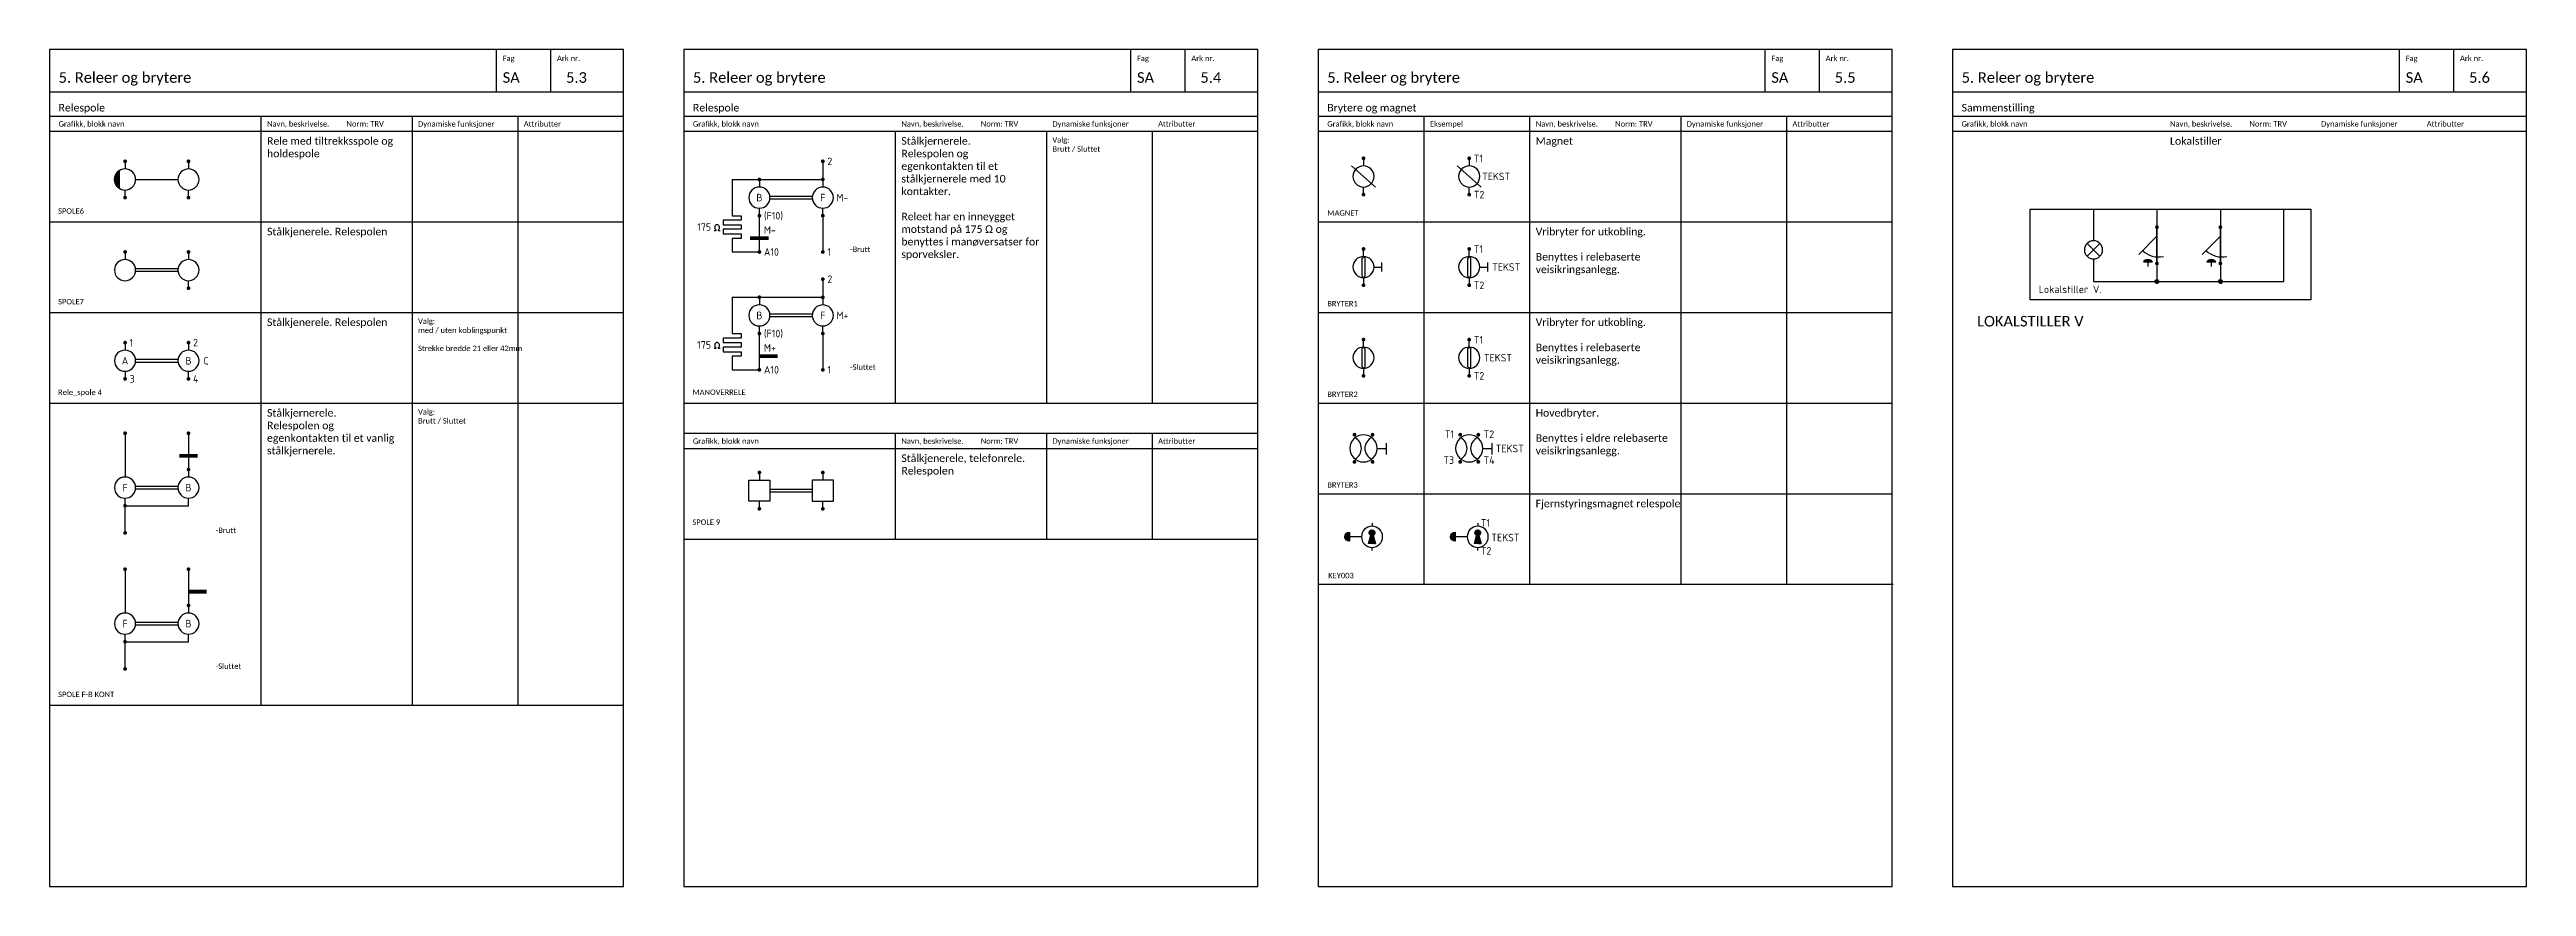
# Model space of a CAD drawing. Extents: x -220 to 1240, y -2179 to 277.
# Drawn here: x 420 to 1240, y -1228 to -951 of the extents above; entities that cross this region are included whole.
import ezdxf
from ezdxf.enums import TextEntityAlignment as Align

# ---------------------------------------------------------------- set-up
doc = ezdxf.new("R2010")
doc.units = 0
for name, color, linetype in [('KOMP-TEKST25', 2, 'Continuous'), ('KOMPONENTER', 2, 'Continuous'), ('RAMME', 5, 'Continuous'), ('RAMME SYMBOLER', 4, 'Continuous'), ('RAMME TEKST', 7, 'Continuous'), ('Sig-komponenter', 2, 'Continuous')]:
    doc.layers.add(name, color=color, linetype=linetype)
doc.styles.add('Calibri', font='calibri.ttf')
doc.styles.add('ISO25', font='iso3098.shx', dxfattribs={"height": 2.5})

# ---------------------------------------------------------------- blocks, each defined once
blk = doc.blocks.new('SPOLE6')
at = {"layer": 'KOMPONENTER', "linetype": 'ByBlock', "lineweight": -2}
h = blk.add_hatch(color=0, dxfattribs=at)
h.dxf.hatch_style = 1
edge = h.paths.add_edge_path()
edge.add_arc((0, -6), 3.5, 180, 235.1501, ccw=False)
edge.add_arc((0, -6), 3.5, 124.8499, 180, ccw=False)
edge.add_line((-2, -3.13), (-2, -8.87))
at = {"layer": 'KOMPONENTER', "color": 0, "linetype": 'ByBlock', "lineweight": -2, "const_width": 0.625}
for points in [[(-0.31, 0, 1), (0.31, 0, 1)], [(20.69, 0, 1), (21.31, 0, 1)], [(-0.31, -12, 1), (0.31, -12, 1)], [(20.69, -12, 1), (21.31, -12, 1)]]:
    blk.add_lwpolyline(points, format="xyb", close=True, dxfattribs=at)
at = {"layer": 'KOMPONENTER', "color": 0, "linetype": 'ByBlock', "lineweight": -2}
for points in [[(0, 0), (0, -2.5)], [(21, 0), (21, -2.5)], [(-2.7, -5.36), (-2.7, -6.64)], [(3.5, -6), (17.5, -6)], [(0, -12), (0, -9.5)], [(21, -12), (21, -9.5)]]:
    blk.add_lwpolyline(points, dxfattribs=at)
for points in [[(3.5, -6, 1), (-3.5, -6, 1), (3.5, -6, 1)], [(24.5, -6, 1), (17.5, -6, 1), (24.5, -6, 1)]]:
    blk.add_lwpolyline(points, format="xyb", dxfattribs=at)
for points in [[(-2, -8.87, -0.245393), (-3.5, -6, -0.245393), (-2, -3.13)], [(-2.2, -8.46, -0.213422), (-3.3, -6, -0.213422), (-2.2, -3.54)], [(-2.4, -7.96, -0.173036), (-3.1, -6, -0.173036), (-2.4, -4.04)], [(-2.6, -7.28, -0.115224), (-2.9, -6, -0.115224), (-2.6, -4.72)]]:
    blk.add_lwpolyline(points, format="xyb", close=True, dxfattribs=at)
at = {"layer": 'KOMP-TEKST25', "linetype": 'ByBlock', "lineweight": -2, "style": 'ISO25'}
for tag, p in [('TILKOPL1', (1.5, -1.24)), ('TILKOPL2', (22.5, -1.25)), ('TEKST3', (26, -7.28)), ('TILKOPL3', (1.5, -13.25)), ('TILKOPL4', (22.5, -13.25))]:
    blk.add_attdef(tag, p, '', height=2.5, dxfattribs=at)
blk = doc.blocks.new('SPOLE7')
at = {"layer": 'KOMPONENTER', "color": 0, "linetype": 'ByBlock', "lineweight": -2, "const_width": 0.625}
for points in [[(-0.31, 0, 1), (0.31, 0, 1)], [(20.69, 0, 1), (21.31, 0, 1)], [(20.69, -12, 1), (21.31, -12, 1)]]:
    blk.add_lwpolyline(points, format="xyb", close=True, dxfattribs=at)
at = {"layer": 'KOMPONENTER', "color": 0, "linetype": 'ByBlock', "lineweight": -2}
for points in [[(0, 0), (0, -2.5)], [(21, 0), (21, -2.5)], [(3.46, -5.5), (17.54, -5.5)], [(17.54, -6.5), (3.46, -6.5)], [(21, -12), (21, -9.5)]]:
    blk.add_lwpolyline(points, dxfattribs=at)
for points in [[(3.5, -6, 1), (-3.5, -6, 1), (3.5, -6, 1)], [(24.5, -6, 1), (17.5, -6, 1), (24.5, -6, 1)]]:
    blk.add_lwpolyline(points, format="xyb", dxfattribs=at)
at = {"layer": 'KOMP-TEKST25', "linetype": 'ByBlock', "lineweight": -2, "style": 'ISO25'}
for tag, p in [('TILKOPL1', (1.5, -1.24)), ('TILKOPL2', (22.5, -1.25)), ('TEKST3', (26, -7.28)), ('TILKOPL3', (22.5, -13.25))]:
    blk.add_attdef(tag, p, '', height=2.5, dxfattribs=at)
for tag, p in [('T1', (0, -6)), ('T2', (21, -6))]:
    blk.add_attdef(tag, text='', height=2.5, dxfattribs=at).set_placement(p, align=Align.MIDDLE)
blk = doc.blocks.new('SPOLE9')
at = {"layer": 'KOMPONENTER', "color": 0, "linetype": 'ByBlock', "const_width": 0.625}
for points in [[(-0.31, 0, 1), (0.31, 0, 1)], [(20.69, 0, 1), (21.31, 0, 1)], [(-0.31, -12, 1), (0.31, -12, 1)], [(20.69, -12, 1), (21.31, -12, 1)]]:
    blk.add_lwpolyline(points, format="xyb", close=True, dxfattribs=at)
at = {"layer": 'KOMPONENTER', "color": 0, "linetype": 'ByBlock'}
for points in [[(0, 0), (0, -2.5)], [(21, 0), (21, -2.5)], [(-3.5, -2.5), (3.5, -2.5)], [(-3.5, -9.5), (-3.5, -2.5)], [(3.5, -2.5), (3.5, -9.5)], [(3.5, -5.5), (17.5, -5.5)], [(17.5, -6.5), (3.5, -6.5)], [(24.5, -2.5), (17.5, -2.5)], [(17.5, -2.5), (17.5, -9.5)], [(24.5, -9.5), (24.5, -2.5)], [(3.5, -9.5), (-3.5, -9.5)], [(0, -12), (0, -9.5)], [(17.5, -9.5), (24.5, -9.5)], [(21, -12), (21, -9.5)]]:
    blk.add_lwpolyline(points, dxfattribs=at)
at = {"layer": 'KOMP-TEKST25', "linetype": 'ByBlock', "lineweight": -2, "style": 'ISO25'}
for tag, p in [('TILKOPL1', (1.5, -1.24)), ('TILKOPL2', (22.5, -1.25)), ('TEKST3', (26, -7.28)), ('TILKOPL3', (1.5, -13.25)), ('TILKOPL4', (22.5, -13.25))]:
    blk.add_attdef(tag, p, '', height=2.5, dxfattribs=at)
for tag, p in [('T1', (0, -6)), ('T2', (21, -6))]:
    blk.add_attdef(tag, text='', height=2.5, dxfattribs=at).set_placement(p, align=Align.MIDDLE)
blk = doc.blocks.new('BRYTER1')
at = {"layer": 'KOMPONENTER', "color": 0, "linetype": 'ByBlock', "lineweight": -2, "const_width": 0.625}
for points in [[(-0.31, 0, 1), (0.31, 0, 1)], [(-0.31, -12, 1), (0.31, -12, 1)]]:
    blk.add_lwpolyline(points, format="xyb", close=True, dxfattribs=at)
at = {"layer": 'KOMPONENTER', "color": 0, "linetype": 'ByBlock', "lineweight": -2}
for points in [[(0, -2.5), (0, 0)], [(0, -2.5), (-0.5, -3)], [(-0.5, -9), (-0.5, -3)], [(0, -2.5), (0.5, -3)], [(0.5, -9), (0.5, -3)], [(3.5, -6), (6, -6)], [(6, -4.5), (6, -7.5)], [(0, -9.5), (-0.5, -9)], [(0, -9.5), (0.5, -9)], [(0, -9.5), (0, -12)]]:
    blk.add_lwpolyline(points, dxfattribs=at)
blk.add_lwpolyline([(3.5, -6, 1), (-3.5, -6, 1), (3.5, -6, 1)], format="xyb", dxfattribs=at)
at = {"layer": 'KOMP-TEKST25', "linetype": 'ByBlock', "lineweight": -2, "style": 'ISO25'}
for tag, p in [('TILKOPL1', (1.5, -1.31)), ('TEKST1', (7.57, -7.24)), ('TILKOPL2', (1.5, -13.26))]:
    blk.add_attdef(tag, p, '', height=2.5, dxfattribs=at)
blk = doc.blocks.new('BRYTER3')
at = {"layer": 'KOMPONENTER', "color": 0, "linetype": 'ByBlock', "lineweight": -2, "const_width": 0.625}
for points in [[(-0.31, 0, 1), (0.31, 0, 1)], [(5.69, 0, 1), (6.32, 0, 1)], [(-0.31, -9, 1), (0.31, -9, 1)], [(5.69, -9, 1), (6.32, -9, 1)]]:
    blk.add_lwpolyline(points, format="xyb", close=True, dxfattribs=at)
at = {"layer": 'KOMPONENTER', "color": 0, "linetype": 'ByBlock', "lineweight": -2}
blk.add_lwpolyline([(7.5, -4.52, 1), (-1.5, -4.52, 1), (7.5, -4.52, 1)], format="xyb", dxfattribs=at)
for points in [[(7.5, -4.52), (10.5, -4.52)], [(10.5, -2.77), (10.5, -6.52)]]:
    blk.add_lwpolyline(points, dxfattribs=at)
for centre, radius, start, end in [((-1.75, -4.52), 4.03, 299.75, 60.25), ((7.25, -4.52), 3.81, 113.2, 246.8)]:
    blk.add_arc(centre, radius, start, end, dxfattribs=at)
at = {"layer": 'KOMP-TEKST25', "linetype": 'ByBlock', "lineweight": -2, "style": 'ISO25'}
for tag, p in [('TK1', (-2, -1.09)), ('TK3', (-2, -9.66))]:
    blk.add_attdef(tag, text='', height=2.5, dxfattribs=at).set_placement(p, align=Align.RIGHT)
for tag, p in [('TK2', (7.74, -1.09)), ('TK4', (7.74, -9.66)), ('TEKST1', (11.74, -5.82))]:
    blk.add_attdef(tag, p, '', height=2.5, dxfattribs=at)
blk = doc.blocks.new('MAGNET')
at = {"layer": 'KOMPONENTER', "color": 0, "linetype": 'ByBlock', "lineweight": -2, "const_width": 0.625}
for points in [[(-0.31, 0, 1), (0.31, 0, 1)], [(-0.31, -12, 1), (0.31, -12, 1)]]:
    blk.add_lwpolyline(points, format="xyb", close=True, dxfattribs=at)
at = {"layer": 'KOMPONENTER', "color": 0, "linetype": 'ByBlock', "lineweight": -2}
for points in [[(0, 0), (0, -2.5)], [(4, -9.5), (-4, -2.5)], [(0, -12), (0, -9.5)]]:
    blk.add_lwpolyline(points, dxfattribs=at)
blk.add_lwpolyline([(3.5, -6, 1), (-3.5, -6, 1), (3.5, -6, 1)], format="xyb", dxfattribs=at)
at = {"layer": 'KOMP-TEKST25', "linetype": 'ByBlock', "lineweight": -2, "style": 'ISO25'}
for tag, p in [('TILKOPL1', (1.5, -1.31)), ('TEKST1', (4.26, -7.24)), ('TILKOPL2', (1.5, -13.26))]:
    blk.add_attdef(tag, p, '', height=2.5, dxfattribs=at)
blk = doc.blocks.new('PKT001')
at = {"layer": 'KOMPONENTER', "linetype": 'ByBlock', "lineweight": -2}
h = blk.add_hatch(dxfattribs=at)
h.set_pattern_fill('ANSI31', color=0, scale=0.01)
edge = h.paths.add_edge_path()
edge.add_arc((0, 0), 0.616, 0, 360)
at = {"layer": 'KOMPONENTER', "color": 0, "linetype": 'ByBlock', "lineweight": -2}
blk.add_circle((0, 0), 0.616, dxfattribs=at)
at = {"layer": 'KOMP-TEKST25', "style": 'ISO25'}
for tag, p in [('TEKST1', (0, 3)), ('TEKST3', (0, -3))]:
    blk.add_attdef(tag, text='', height=2.5, dxfattribs=at).set_placement(p, align=Align.MIDDLE)
blk.add_attdef('TEKST2', text='', height=2.5, dxfattribs=at).set_placement((1.5, 0), align=Align.MIDDLE_LEFT)
blk = doc.blocks.new('LOKSTILLER V')
at = {"layer": 'KOMPONENTER', "color": 0, "linetype": 'ByBlock', "lineweight": -2}
for p, q in [((21, 0), (21, -24)), ((42, 0), (42, -24)), ((63, -24), (63, 0)), ((0, -16.5), (0, -24)), ((0, -24), (63, -24))]:
    blk.add_line(p, q, dxfattribs=at)
blk.add_lwpolyline([(72, -30), (-21, -30), (-21, 0), (72, 0)], close=True, dxfattribs=at)
for points in [[(0, 0), (0, -10.5)], [(21, -18), (21, -6)], [(42, -18), (42, -6)], [(2, -15.5), (-2, -11.5)], [(0, -13.5), (-2, -15.5)], [(0, -13.5), (2, -11.5)], [(15, -15), (21, -9)], [(36, -15), (42, -9)], [(0, -21), (0, -24)], [(16.5, -17.5), (19.5, -17.5)], [(17, -17.25), (19, -17.25)], [(18, -17.5), (18, -19)], [(37.5, -17.5), (40.5, -17.5)], [(38, -17.25), (40, -17.25)], [(39, -17.5), (39, -19)]]:
    blk.add_lwpolyline(points, dxfattribs=at)
at = {"layer": 'KOMPONENTER', "color": 0, "linetype": 'ByBlock', "lineweight": -2, "const_width": 0.625}
for points in [[(20.69, -6, 1), (21.31, -6, 1)], [(41.69, -6, 1), (42.31, -6, 1)], [(20.69, -18, 1), (21.31, -18, 1)], [(41.69, -18, 1), (42.31, -18, 1)]]:
    blk.add_lwpolyline(points, format="xyb", close=True, dxfattribs=at)
at = {"layer": 'KOMPONENTER', "color": 0, "linetype": 'ByBlock', "lineweight": -2}
blk.add_lwpolyline([(3, -13.5, 1), (-3, -13.5, 1), (3, -13.5, 1)], format="xyb", dxfattribs=at)
at = {"layer": 'KOMPONENTER', "color": 0, "linetype": 'ByBlock', "lineweight": -2, "const_width": 0.2}
blk.add_lwpolyline([(21, -9), (15, -15)], dxfattribs=at)
at = {"layer": 'KOMPONENTER', "color": 0, "linetype": 'ByBlock', "const_width": 0.2}
blk.add_lwpolyline([(42, -9), (36, -15)], dxfattribs=at)
at = {"layer": 'KOMPONENTER', "color": 0, "linetype": 'ByBlock'}
for centre in [(21.45, -8.41), (42.45, -8.41)]:
    blk.add_arc(centre, 7.45, 225.44553, 283.34553, dxfattribs=at)
at = {"layer": 'KOMPONENTER', "color": 0, "linetype": 'ByBlock', "lineweight": -2}
for centre, start, end in [((18, -18.5), 33.7, 146.3), ((18, -18.75), 56.3, 123.7), ((39, -18.5), 33.7, 146.3), ((39, -18.75), 56.3, 123.7)]:
    blk.add_arc(centre, 1.8, start, end, dxfattribs=at)
for points in [[(16.51, -17.5), (17.99, -16.7), (17.17, -16.91)], [(16.51, -17.5), (19.5, -17.5), (18.01, -16.7)], [(18.03, -16.7), (19.49, -17.5), (18.86, -16.92)], [(37.51, -17.5), (38.99, -16.7), (38.17, -16.91)], [(37.51, -17.5), (40.5, -17.5), (39.01, -16.7)], [(39.03, -16.7), (40.49, -17.5), (39.86, -16.92)]]:
    blk.add_solid(points, dxfattribs=at)
for p in [(21, -24), (42, -24)]:
    blk.add_blockref('PKT001', p, dxfattribs=at)
at = {"layer": 'KOMP-TEKST25', "linetype": 'ByBlock', "lineweight": -2, "style": 'ISO25'}
blk.add_text('Lokalstiller V.', height=2.5, dxfattribs=at).set_placement((-18.12, -27.8))
for tag, p in [('TILKOPL1', (22.5, -6)), ('TILKOPL3', (43.5, -6)), ('TILKOPL2', (22.5, -18)), ('TILKOPL4', (43.5, -18))]:
    blk.add_attdef(tag, text='', height=2.5, dxfattribs=at).set_placement(p, align=Align.MIDDLE_LEFT)
for tag, p in [('TEKST3', (4, -14.78)), ('TEKST1', (22.5, -13.33)), ('TEKST2', (43.5, -13.33))]:
    blk.add_attdef(tag, p, '', height=2.5, dxfattribs=at)
blk = doc.blocks.new('BRYTER2')
at = {"color": 0, "linetype": 'ByBlock', "lineweight": -2, "const_width": 0.625}
for points in [[(-0.31, 0, 1), (0.31, 0, 1)], [(-0.31, -12, 1), (0.31, -12, 1)]]:
    blk.add_lwpolyline(points, format="xyb", close=True, dxfattribs=at)
at = {"color": 0, "linetype": 'ByBlock', "lineweight": -2}
for points in [[(0, -2.5), (0, 0)], [(0, -2.5), (-0.5, -3)], [(-0.5, -9), (-0.5, -3)], [(0, -2.5), (0.5, -3)], [(0.5, -9), (0.5, -3)], [(0, -9.5), (-0.5, -9)], [(0, -9.5), (0.5, -9)], [(0, -9.5), (0, -12)]]:
    blk.add_lwpolyline(points, dxfattribs=at)
blk.add_lwpolyline([(3.5, -6, 1), (-3.5, -6, 1), (3.5, -6, 1)], format="xyb", dxfattribs=at)
at = {"layer": 'KOMP-TEKST25', "linetype": 'ByBlock', "lineweight": -2, "style": 'ISO25'}
for tag, p in [('TILKOPL1', (1.5, -1.31)), ('TEKST1', (4.85, -7.24)), ('TILKOPL2', (1.5, -13.26))]:
    blk.add_attdef(tag, p, '', height=2.5, dxfattribs=at)
blk = doc.blocks.new('*U171')
at = {"layer": 'KOMPONENTER', "color": 0, "linetype": 'ByBlock', "lineweight": -2, "const_width": 0.625}
for points in [[(-0.3125, 0, 1), (0.3125, 0, 1)], [(20.6875, 0, 1), (21.3125, 0, 1)], [(-0.3125, -12, 1), (0.3125, -12, 1)], [(20.6875, -12, 1), (21.3125, -12, 1)]]:
    blk.add_lwpolyline(points, format="xyb", close=True, dxfattribs=at)
at = {"layer": 'KOMPONENTER', "color": 0, "linetype": 'ByBlock', "lineweight": -2}
for points in [[(0, 0), (0, -2.5)], [(21, 0), (21, -2.5)], [(3.5, -5.5), (17.5, -5.5)], [(3.5, -6.5), (17.5, -6.5)], [(0, -9.5), (0, -12)], [(21, -12), (21, -9.5)]]:
    blk.add_lwpolyline(points, dxfattribs=at)
for points in [[(3.5, -6, 1), (-3.5, -6, 1), (3.5, -6, 1)], [(24.5, -6, 1), (17.5, -6, 1), (24.5, -6, 1)]]:
    blk.add_lwpolyline(points, format="xyb", dxfattribs=at)
at = {"layer": 'KOMP-TEKST25', "linetype": 'ByBlock', "lineweight": -2, "style": 'ISO25'}
for tag, p in [('TK1', (1.5, -1.25)), ('TK2', (22.5, -1.25)), ('TK3', (1.5, -13.25)), ('TK4', (22.5, -13.25))]:
    blk.add_attdef(tag, p, '', height=2.5, dxfattribs=at)
for tag, p in [('T1', (0, -6)), ('T2', (21, -6))]:
    blk.add_attdef(tag, text='', height=2.5, dxfattribs=at).set_placement(p, align=Align.MIDDLE)
at = {"layer": 'KOMP-TEKST25', "style": 'ISO25'}
blk.add_attdef('TEKST3', (26, -7.25), '', height=2.5, dxfattribs=at)
blk = doc.blocks.new('*U154')
at = {"linetype": 'ByBlock', "lineweight": -2, "const_width": 0.625}
blk.add_lwpolyline([(-0.31, -24, 1), (0.31, -24, 1)], format="xyb", close=True, dxfattribs=at)
at = {"layer": 'KOMPONENTER', "color": 0, "linetype": 'ByBlock', "lineweight": -2}
for p, q in [((21, 0), (21, -12)), ((24, -7.1), (18, -7.1)), ((24, -7.3), (18, -7.3)), ((24, -7.5), (18, -7.5)), ((24, -7.7), (18, -7.7)), ((24, -7.9), (18, -7.9)), ((0, -24), (21, -24))]:
    blk.add_line(p, q, dxfattribs=at)
at = {"layer": 'KOMPONENTER', "color": 0, "linetype": 'ByBlock', "lineweight": -2, "const_width": 0.625}
for points in [[(-0.31, 0, 1), (0.31, 0, 1)], [(20.69, 0, 1), (21.31, 0, 1)], [(20.69, -12, 1), (21.31, -12, 1)], [(-0.31, -33, 1), (0.31, -33, 1)]]:
    blk.add_lwpolyline(points, format="xyb", close=True, dxfattribs=at)
at = {"layer": 'KOMPONENTER', "color": 0, "linetype": 'ByBlock', "lineweight": -2}
for points in [[(0, 0), (0, -14.5)], [(21, -12), (21, -14.5)], [(0, -33), (0, -21.5)], [(3.46, -17.5), (17.54, -17.5)], [(17.54, -18.5), (3.46, -18.5)], [(21, -24), (21, -21.5)]]:
    blk.add_lwpolyline(points, dxfattribs=at)
at = {"layer": 'KOMPONENTER', "color": 0, "linetype": 'ByBlock', "lineweight": -2, "const_width": 1}
blk.add_lwpolyline([(18, -7.5), (24, -7.5)], dxfattribs=at)
at = {"layer": 'KOMPONENTER', "color": 0, "linetype": 'ByBlock', "lineweight": -2}
for points in [[(3.5, -18, 1), (-3.5, -18, 1), (3.5, -18, 1)], [(24.5, -18, 1), (17.5, -18, 1), (24.5, -18, 1)]]:
    blk.add_lwpolyline(points, format="xyb", dxfattribs=at)
at = {"layer": 'KOMP-TEKST25', "style": 'ISO25'}
for tag, p in [('TEKST1', (1.5, 0)), ('TILKOPL1', (22.5, 0)), ('TILKOPL2', (22.5, -12)), ('TEKST3', (25.5, -18)), ('TEKST2', (1.5, -33))]:
    blk.add_attdef(tag, text='', height=2.5, dxfattribs=at).set_placement(p, align=Align.MIDDLE_LEFT)
blk.add_attdef('TEKST4', (22.5, -6), '', height=2.5, dxfattribs=at)
for tag, p in [('T1', (0, -18)), ('T2', (21, -18))]:
    blk.add_attdef(tag, text='', height=2.5, dxfattribs=at).set_placement(p, align=Align.MIDDLE)
blk = doc.blocks.new('*U153')
at = {"linetype": 'ByBlock', "lineweight": -2, "const_width": 0.625}
blk.add_lwpolyline([(-0.31, -24, 1), (0.31, -24, 1)], format="xyb", close=True, dxfattribs=at)
at = {"layer": 'KOMPONENTER', "color": 0, "linetype": 'ByBlock', "lineweight": -2}
for p, q in [((21, 0), (21, -12)), ((27, -7.1), (21, -7.1)), ((27, -7.3), (21, -7.3)), ((27, -7.5), (21, -7.5)), ((27, -7.7), (21, -7.7)), ((27, -7.9), (21, -7.9)), ((0, -24), (21, -24))]:
    blk.add_line(p, q, dxfattribs=at)
at = {"layer": 'KOMPONENTER', "color": 0, "linetype": 'ByBlock', "lineweight": -2, "const_width": 0.625}
for points in [[(-0.31, 0, 1), (0.31, 0, 1)], [(20.69, 0, 1), (21.31, 0, 1)], [(20.69, -12, 1), (21.31, -12, 1)], [(-0.31, -33, 1), (0.31, -33, 1)]]:
    blk.add_lwpolyline(points, format="xyb", close=True, dxfattribs=at)
at = {"layer": 'KOMPONENTER', "color": 0, "linetype": 'ByBlock', "lineweight": -2}
for points in [[(0, 0), (0, -14.5)], [(21, -12), (21, -14.5)], [(0, -33), (0, -21.5)], [(3.46, -17.5), (17.54, -17.5)], [(17.54, -18.5), (3.46, -18.5)], [(21, -24), (21, -21.5)]]:
    blk.add_lwpolyline(points, dxfattribs=at)
at = {"layer": 'KOMPONENTER', "color": 0, "linetype": 'ByBlock', "lineweight": -2, "const_width": 1}
blk.add_lwpolyline([(21, -7.5), (27, -7.5)], dxfattribs=at)
at = {"layer": 'KOMPONENTER', "color": 0, "linetype": 'ByBlock', "lineweight": -2}
for points in [[(3.5, -18, 1), (-3.5, -18, 1), (3.5, -18, 1)], [(24.5, -18, 1), (17.5, -18, 1), (24.5, -18, 1)]]:
    blk.add_lwpolyline(points, format="xyb", dxfattribs=at)
at = {"layer": 'KOMP-TEKST25', "style": 'ISO25'}
for tag, p in [('TEKST1', (1.5, 0)), ('TILKOPL1', (22.5, 0)), ('TILKOPL2', (22.5, -12)), ('TEKST3', (25.5, -18)), ('TEKST2', (1.5, -33))]:
    blk.add_attdef(tag, text='', height=2.5, dxfattribs=at).set_placement(p, align=Align.MIDDLE_LEFT)
blk.add_attdef('TEKST4', (22.5, -6), '', height=2.5, dxfattribs=at)
for tag, p in [('T1', (0, -18)), ('T2', (21, -18))]:
    blk.add_attdef(tag, text='', height=2.5, dxfattribs=at).set_placement(p, align=Align.MIDDLE)
blk = doc.blocks.new('SA_tegn_Ohm')
at = {"linetype": 'ByBlock', "lineweight": -2}
blk.add_open_spline([(2, 0), (1.83, 0), (1.65, 0), (1.46, 0), (1.46, 0.11), (1.46, 0.24), (1.46, 0.37), (1.54, 0.43), (1.61, 0.51), (1.75, 0.74), (1.79, 0.91), (1.8, 1.18), (1.79, 1.29), (1.73, 1.49), (1.68, 1.59), (1.52, 1.8), (1.4, 1.89), (1.18, 1.98), (1.08, 2), (0.9, 2), (0.8, 1.98), (0.58, 1.88), (0.46, 1.78), (0.31, 1.57), (0.27, 1.48), (0.2, 1.25), (0.19, 1.09), (0.24, 0.79), (0.3, 0.64), (0.43, 0.46), (0.48, 0.41), (0.54, 0.37), (0.54, 0.24), (0.54, 0.11), (0.54, 0), (0.35, 0), (0.17, 0), (0, 0)], degree=3, knots=[0, 0, 0, 0, 1, 1, 1, 2, 2, 2, 2.384119, 2.384119, 2.920802, 2.920802, 3.298001, 3.298001, 3.6752, 3.6752, 4.181985, 4.181985, 4.543091, 4.543091, 4.904196, 4.904196, 5.422313, 5.422313, 5.774891, 5.774891, 6.289468, 6.289468, 6.804044, 6.804044, 7.066694, 7.066694, 7.066694, 8.066694, 8.066694, 8.066694, 9.066694, 9.066694, 9.066694, 9.066694], dxfattribs=at)
blk = doc.blocks.new('*U152')
at = {"linetype": 'ByBlock', "lineweight": -2, "const_width": 0.625}
for points in [[(-21.31, 24, 1), (-20.69, 24, 1)], [(-0.31, 24, 1), (0.31, 24, 1)]]:
    blk.add_lwpolyline(points, format="xyb", close=True, dxfattribs=at)
at = {"layer": 'KOMPONENTER', "color": 0, "linetype": 'ByBlock', "lineweight": -2}
for p, q in [((0, 30), (0, 24)), ((-30, 24), (-21, 24)), ((-30, 24), (-30, 12)), ((-21, 24), (0, 24)), ((-27, 10.5), (-33, 10.5)), ((-33, 10.5), (-33, 9)), ((-33, 9), (-27, 9)), ((-30, 12), (-27, 12)), ((-27, 12), (-27, 10.5)), ((-27, 9), (-27, 7.5)), ((0, 12), (0, 0)), ((-33, 7.5), (-33, 6)), ((-27, 7.5), (-33, 7.5)), ((-33, 6), (-27, 6)), ((-27, 4.5), (-30, 4.5)), ((-30, 4.5), (-30, 0)), ((-30, 0), (-21, 0)), ((-27, 6), (-27, 4.5)), ((-18, 4.9), (-24, 4.9)), ((-18, 4.7), (-24, 4.7)), ((-18, 4.5), (-24, 4.5)), ((-18, 4.3), (-24, 4.3)), ((-18, 4.1), (-24, 4.1))]:
    blk.add_line(p, q, dxfattribs=at)
at = {"layer": 'KOMPONENTER', "color": 0, "linetype": 'ByBlock', "lineweight": -2, "const_width": 0.625}
for points in [[(-0.31, 30, 1), (0.31, 30, 1)], [(-21.31, 12, 1), (-20.69, 12, 1)], [(-0.31, 12, 1), (0.31, 12, 1)], [(-21.31, 0, 1), (-20.69, 0, 1)], [(-0.31, 0, 1), (0.31, 0, 1)]]:
    blk.add_lwpolyline(points, format="xyb", close=True, dxfattribs=at)
at = {"layer": 'KOMPONENTER', "color": 0, "linetype": 'ByBlock', "lineweight": -2}
for points in [[(-17.5, 18, 1), (-24.5, 18, 1), (-17.5, 18, 1)], [(3.5, 18, 1), (-3.5, 18, 1), (3.5, 18, 1)]]:
    blk.add_lwpolyline(points, format="xyb", dxfattribs=at)
for points in [[(-21, 24), (-21, 21.5)], [(-17.54, 18.5), (-3.46, 18.5)], [(-3.46, 17.5), (-17.54, 17.5)], [(0, 24), (0, 21.5)], [(-21, 0), (-21, 14.5)], [(0, 12), (0, 14.5)]]:
    blk.add_lwpolyline(points, dxfattribs=at)
at = {"layer": 'KOMPONENTER', "color": 0, "linetype": 'ByBlock', "lineweight": -2, "const_width": 1}
blk.add_lwpolyline([(-24, 4.5), (-18, 4.5)], dxfattribs=at)
at = {"layer": 'Sig-komponenter'}
blk.add_blockref('SA_tegn_Ohm', (-36, 7), dxfattribs=at)
at = {"layer": 'KOMP-TEKST25', "style": 'ISO25'}
for tag, p in [('TEKST2', (1.5, 30)), ('TEKST3', (4.5, 18)), ('TILKOPL2', (-19.5, 12)), ('TILKOPL1', (-19.5, 0)), ('TEKST1', (1.5, 0))]:
    blk.add_attdef(tag, text='', height=2.5, dxfattribs=at).set_placement(p, align=Align.MIDDLE_LEFT)
for tag, p in [('T1', (-21, 18)), ('T2', (0, 18))]:
    blk.add_attdef(tag, text='', height=2.5, dxfattribs=at).set_placement(p, align=Align.MIDDLE)
at = {"layer": 'KOMP-TEKST25', "linetype": 'ByBlock', "lineweight": -2, "style": 'ISO25'}
blk.add_attdef('TEKST5', text='', height=2.5, dxfattribs=at).set_placement((-37, 7), align=Align.RIGHT)
at = {"layer": 'KOMP-TEKST25', "style": 'ISO25'}
blk.add_attdef('TEKST4', (-19.5, 6), '', height=2.5, dxfattribs=at)
blk = doc.blocks.new('*U151')
at = {"linetype": 'ByBlock', "lineweight": -2, "const_width": 0.625}
for points in [[(-21.31, 24, 1), (-20.69, 24, 1)], [(-0.31, 24, 1), (0.31, 24, 1)]]:
    blk.add_lwpolyline(points, format="xyb", close=True, dxfattribs=at)
at = {"layer": 'KOMPONENTER', "color": 0, "linetype": 'ByBlock', "lineweight": -2}
for p, q in [((0, 30), (0, 24)), ((-30, 24), (-21, 24)), ((-30, 24), (-30, 12)), ((-21, 24), (0, 24)), ((-27, 10.5), (-33, 10.5)), ((-33, 10.5), (-33, 9)), ((-33, 9), (-27, 9)), ((-30, 12), (-27, 12)), ((-27, 12), (-27, 10.5)), ((-27, 9), (-27, 7.5)), ((0, 12), (0, 0)), ((-33, 7.5), (-33, 6)), ((-27, 7.5), (-33, 7.5)), ((-33, 6), (-27, 6)), ((-27, 4.5), (-30, 4.5)), ((-30, 4.5), (-30, 0)), ((-30, 0), (-21, 0)), ((-27, 6), (-27, 4.5)), ((-15, 4.9), (-21, 4.9)), ((-15, 4.7), (-21, 4.7)), ((-15, 4.5), (-21, 4.5)), ((-15, 4.3), (-21, 4.3)), ((-15, 4.1), (-21, 4.1))]:
    blk.add_line(p, q, dxfattribs=at)
at = {"layer": 'KOMPONENTER', "color": 0, "linetype": 'ByBlock', "lineweight": -2, "const_width": 0.625}
for points in [[(-0.31, 30, 1), (0.31, 30, 1)], [(-21.31, 12, 1), (-20.69, 12, 1)], [(-0.31, 12, 1), (0.31, 12, 1)], [(-21.31, 0, 1), (-20.69, 0, 1)], [(-0.31, 0, 1), (0.31, 0, 1)]]:
    blk.add_lwpolyline(points, format="xyb", close=True, dxfattribs=at)
at = {"layer": 'KOMPONENTER', "color": 0, "linetype": 'ByBlock', "lineweight": -2}
for points in [[(-17.5, 18, 1), (-24.5, 18, 1), (-17.5, 18, 1)], [(3.5, 18, 1), (-3.5, 18, 1), (3.5, 18, 1)]]:
    blk.add_lwpolyline(points, format="xyb", dxfattribs=at)
for points in [[(-21, 24), (-21, 21.5)], [(-17.54, 18.5), (-3.46, 18.5)], [(-3.46, 17.5), (-17.54, 17.5)], [(0, 24), (0, 21.5)], [(-21, 0), (-21, 14.5)], [(0, 12), (0, 14.5)]]:
    blk.add_lwpolyline(points, dxfattribs=at)
at = {"layer": 'KOMPONENTER', "color": 0, "linetype": 'ByBlock', "lineweight": -2, "const_width": 1}
blk.add_lwpolyline([(-21, 4.5), (-15, 4.5)], dxfattribs=at)
at = {"layer": 'Sig-komponenter'}
blk.add_blockref('SA_tegn_Ohm', (-36, 7), dxfattribs=at)
at = {"layer": 'KOMP-TEKST25', "style": 'ISO25'}
for tag, p in [('TEKST2', (1.5, 30)), ('TEKST3', (4.5, 18)), ('TILKOPL2', (-19.5, 12)), ('TILKOPL1', (-19.5, 0)), ('TEKST1', (1.5, 0))]:
    blk.add_attdef(tag, text='', height=2.5, dxfattribs=at).set_placement(p, align=Align.MIDDLE_LEFT)
for tag, p in [('T1', (-21, 18)), ('T2', (0, 18))]:
    blk.add_attdef(tag, text='', height=2.5, dxfattribs=at).set_placement(p, align=Align.MIDDLE)
at = {"layer": 'KOMP-TEKST25', "linetype": 'ByBlock', "lineweight": -2, "style": 'ISO25'}
blk.add_attdef('TEKST5', text='', height=2.5, dxfattribs=at).set_placement((-37, 7), align=Align.RIGHT)
at = {"layer": 'KOMP-TEKST25', "style": 'ISO25'}
blk.add_attdef('TEKST4', (-19.5, 6), '', height=2.5, dxfattribs=at)
blk = doc.blocks.new('KEY003')
at = {"linetype": 'ByBlock', "lineweight": -2}
h = blk.add_hatch(color=0, dxfattribs=at)
h.dxf.hatch_style = 1
edge = h.paths.add_edge_path()
edge.add_line((-7.5, 6), (-7.5, 3))
edge.add_arc((-7.5, 4.5), 1.5, 90, 270, ccw=False)
h = blk.add_hatch(color=0, dxfattribs=at)
h.dxf.hatch_style = 1
edge = h.paths.add_edge_path()
edge.add_line((0.4, 4.97), (1.12, 2.25))
edge.add_line((1.12, 2.25), (-1.12, 2.25))
edge.add_line((-1.12, 2.25), (-0.4, 4.97))
edge.add_arc((0, 5.81), 0.937, -64.67763, 244.67763, ccw=False)
at = {"color": 0, "linetype": 'ByBlock', "lineweight": -2}
for p, q in [((-1.12, 2.26), (0.65, 4.03)), ((-1.11, 2.31), (0.64, 4.06)), ((-1.1, 2.35), (0.64, 4.09)), ((-1.1, 2.25), (0.66, 4.01)), ((-1.09, 2.4), (0.63, 4.11)), ((-1.07, 2.44), (0.62, 4.14)), ((-1.07, 2.25), (0.66, 3.98)), ((-1.06, 2.49), (0.61, 4.16)), ((-1.05, 2.53), (0.61, 4.19)), ((-1.04, 2.58), (0.6, 4.22)), ((-1.04, 2.25), (0.67, 3.96)), ((-1.03, 2.62), (0.59, 4.24)), ((-1.01, 2.67), (0.59, 4.27)), ((-1, 2.72), (0.58, 4.3)), ((-1, 2.25), (0.68, 3.93)), ((-0.99, 2.76), (0.57, 4.32)), ((-0.98, 2.81), (0.57, 4.35)), ((-0.97, 2.25), (0.68, 3.9)), ((-0.96, 2.85), (0.56, 4.37)), ((-0.95, 2.9), (0.55, 4.4)), ((-0.94, 5.86), (-0.05, 6.75)), ((-0.94, 5.83), (-0.02, 6.75)), ((-0.94, 5.8), (0.02, 6.75)), ((-0.94, 5.76), (0.05, 6.75)), ((-0.94, 2.94), (0.54, 4.43)), ((-0.94, 2.25), (0.69, 3.88)), ((-0.93, 5.9), (-0.09, 6.75)), ((-0.93, 5.73), (0.08, 6.75)), ((-0.93, 5.94), (-0.12, 6.74)), ((-0.93, 5.7), (0.11, 6.74)), ((-0.93, 5.67), (0.14, 6.74)), ((-0.93, 2.99), (0.54, 4.45)), ((-0.92, 5.97), (-0.16, 6.74)), ((-0.92, 6.02), (-0.2, 6.73)), ((-0.92, 5.64), (0.17, 6.73)), ((-0.92, 5.62), (0.2, 6.73)), ((-0.92, 3.03), (0.53, 4.48)), ((-0.91, 5.59), (0.22, 6.72)), ((-0.9, 6.06), (-0.25, 6.72)), ((-0.9, 5.56), (0.25, 6.72)), ((-0.9, 5.54), (0.27, 6.71)), ((-0.9, 3.08), (0.52, 4.51)), ((-0.9, 2.25), (0.7, 3.85)), ((-0.89, 6.11), (-0.3, 6.7)), ((-0.89, 5.51), (0.3, 6.7)), ((-0.89, 3.12), (0.52, 4.53)), ((-0.88, 5.49), (0.32, 6.69)), ((-0.88, 3.17), (0.51, 4.56)), ((-0.87, 6.16), (-0.35, 6.68)), ((-0.87, 5.46), (0.35, 6.68)), ((-0.87, 3.21), (0.5, 4.58)), ((-0.87, 2.25), (0.71, 3.82)), ((-0.86, 5.44), (0.37, 6.67)), ((-0.86, 3.26), (0.5, 4.61)), ((-0.85, 5.42), (0.39, 6.66)), ((-0.84, 6.22), (-0.41, 6.66)), ((-0.84, 5.4), (0.42, 6.65)), ((-0.84, 3.3), (0.49, 4.64)), ((-0.84, 2.25), (0.71, 3.8)), ((-0.83, 5.37), (0.44, 6.64)), ((-0.83, 3.35), (0.48, 4.66)), ((-0.82, 5.35), (0.46, 6.63)), ((-0.82, 3.39), (0.47, 4.69)), ((-0.81, 6.29), (-0.48, 6.62)), ((-0.81, 3.44), (0.47, 4.71)), ((-0.8, 5.33), (0.48, 6.62)), ((-0.8, 3.48), (0.46, 4.74)), ((-0.8, 2.25), (0.72, 3.77)), ((-0.79, 5.31), (0.5, 6.6)), ((-0.78, 5.29), (0.52, 6.59)), ((-0.78, 3.53), (0.45, 4.77)), ((-0.77, 5.27), (0.54, 6.58)), ((-0.77, 3.57), (0.45, 4.79)), ((-0.77, 2.25), (0.73, 3.75)), ((-0.76, 3.62), (0.44, 4.82)), ((-0.75, 5.25), (0.56, 6.56)), ((-0.75, 3.66), (0.43, 4.85)), ((-0.74, 5.23), (0.58, 6.55)), ((-0.74, 3.71), (0.43, 4.87)), ((-0.74, 2.25), (0.73, 3.72)), ((-0.73, 6.4), (-0.59, 6.54)), ((-0.72, 5.21), (0.6, 6.53)), ((-0.72, 3.75), (0.42, 4.9)), ((-0.71, 5.2), (0.62, 6.52)), ((-0.71, 3.8), (0.41, 4.92)), ((-0.7, 3.85), (0.41, 4.95)), ((-0.7, 2.25), (0.74, 3.69)), ((-0.69, 5.18), (0.63, 6.5)), ((-0.69, 3.89), (0.38, 4.95)), ((-0.68, 5.16), (0.65, 6.49)), ((-0.68, 3.94), (0.32, 4.93)), ((-0.67, 2.25), (0.75, 3.67)), ((-0.66, 5.15), (0.67, 6.47)), ((-0.66, 3.98), (0.27, 4.91)), ((-0.65, 4.03), (0.22, 4.9)), ((-0.64, 5.13), (0.68, 6.45)), ((-0.64, 4.07), (0.18, 4.89)), ((-0.64, 2.25), (0.75, 3.64)), ((-0.63, 4.12), (0.14, 4.89)), ((-0.62, 5.11), (0.7, 6.44)), ((-0.62, 4.16), (0.1, 4.88)), ((-0.61, 5.1), (0.71, 6.42)), ((-0.6, 4.21), (0.07, 4.88)), ((-0.6, 2.25), (0.76, 3.62)), ((-0.59, 5.08), (0.73, 6.4)), ((-0.59, 4.25), (0.03, 4.88)), ((-0.58, 4.3), (0, 4.88)), ((-0.57, 5.07), (0.74, 6.38)), ((-0.57, 4.34), (-0.03, 4.88)), ((-0.57, 2.25), (0.77, 3.59)), ((-0.55, 5.05), (0.76, 6.36)), ((-0.55, 4.39), (-0.07, 4.88)), ((-0.54, 4.43), (-0.1, 4.88)), ((-0.54, 2.25), (0.77, 3.56)), ((-0.53, 5.04), (0.77, 6.34)), ((-0.53, 4.48), (-0.13, 4.88)), ((-0.52, 4.52), (-0.15, 4.89)), ((-0.51, 5.03), (0.79, 6.32)), ((-0.51, 4.57), (-0.18, 4.89)), ((-0.5, 2.25), (0.78, 3.54)), ((-0.49, 5.01), (0.8, 6.3)), ((-0.49, 4.61), (-0.21, 4.9)), ((-0.48, 4.66), (-0.24, 4.91)), ((-0.47, 5), (0.81, 6.28)), ((-0.47, 4.7), (-0.26, 4.91)), ((-0.47, 2.25), (0.79, 3.51)), ((-0.46, 4.75), (-0.29, 4.92)), ((-0.45, 4.99), (0.82, 6.26)), ((-0.45, 4.79), (-0.31, 4.93)), ((-0.44, 2.25), (0.8, 3.48)), ((-0.43, 4.98), (0.83, 6.24)), ((-0.43, 4.84), (-0.34, 4.94)), ((-0.42, 4.88), (-0.36, 4.95)), ((-0.41, 4.97), (0.85, 6.22)), ((-0.41, 4.93), (-0.38, 4.96)), ((-0.41, 2.25), (0.8, 3.46)), ((-0.38, 4.96), (0.86, 6.2)), ((-0.37, 2.25), (0.81, 3.43)), ((-0.36, 4.95), (0.87, 6.17)), ((-0.34, 4.94), (0.88, 6.15)), ((-0.34, 2.25), (0.82, 3.41)), ((-0.31, 4.93), (0.88, 6.12)), ((-0.31, 2.25), (0.82, 3.38)), ((-0.29, 4.92), (0.89, 6.1)), ((-0.27, 2.25), (0.83, 3.35)), ((-0.26, 4.91), (0.9, 6.07)), ((-0.24, 4.91), (0.91, 6.05)), ((-0.24, 2.25), (0.84, 3.33)), ((-0.21, 4.9), (0.91, 6.02)), ((-0.21, 2.25), (0.84, 3.3)), ((-0.18, 4.89), (0.92, 5.99)), ((-0.17, 2.25), (0.85, 3.28)), ((-0.15, 4.89), (0.92, 5.97)), ((-0.14, 2.25), (0.86, 3.25)), ((-0.13, 4.88), (0.93, 5.94)), ((-0.11, 2.25), (0.87, 3.22)), ((-0.1, 4.88), (0.93, 5.91)), ((-0.07, 4.88), (0.94, 5.88)), ((-0.07, 2.25), (0.87, 3.2)), ((-0.04, 2.25), (0.88, 3.17)), ((-0.03, 4.88), (0.94, 5.85)), ((-0.01, 2.25), (0.89, 3.14)), ((0, 4.88), (0.94, 5.81)), ((0.03, 4.88), (0.94, 5.78)), ((0.03, 2.25), (0.89, 3.12)), ((0.06, 2.25), (0.9, 3.09)), ((0.07, 4.88), (0.94, 5.75)), ((0.09, 2.25), (0.91, 3.07)), ((0.1, 4.88), (0.93, 5.71)), ((0.12, 2.25), (0.91, 3.04)), ((0.14, 4.89), (0.93, 5.67)), ((0.16, 2.25), (0.92, 3.01)), ((0.18, 4.89), (0.92, 5.63)), ((0.19, 2.25), (0.93, 2.99)), ((0.22, 4.9), (0.91, 5.59)), ((0.22, 2.25), (0.94, 2.96)), ((0.26, 2.25), (0.94, 2.93)), ((0.27, 4.91), (0.9, 5.54)), ((0.29, 2.25), (0.95, 2.91)), ((0.32, 4.93), (0.88, 5.49)), ((0.32, 2.25), (0.96, 2.88)), ((0.36, 2.25), (0.96, 2.86)), ((0.38, 4.95), (0.86, 5.44)), ((0.39, 2.25), (0.97, 2.83)), ((0.42, 2.25), (0.98, 2.8)), ((0.44, 4.98), (0.83, 5.37)), ((0.46, 2.25), (0.98, 2.78)), ((0.49, 2.25), (0.99, 2.75)), ((0.52, 5.03), (0.78, 5.29)), ((0.52, 2.25), (1, 2.73)), ((0.56, 2.25), (1.01, 2.7)), ((0.59, 2.25), (1.01, 2.67)), ((0.62, 2.25), (1.02, 2.65)), ((0.66, 2.25), (1.03, 2.62)), ((0.69, 2.25), (1.03, 2.59)), ((0.72, 2.25), (1.04, 2.57)), ((0.75, 2.25), (1.05, 2.54)), ((0.79, 2.25), (1.05, 2.52)), ((0.82, 2.25), (1.06, 2.49)), ((0.85, 2.25), (1.07, 2.46)), ((0.89, 2.25), (1.07, 2.44)), ((0.92, 2.25), (1.08, 2.41)), ((0.95, 2.25), (1.09, 2.39)), ((0.99, 2.25), (1.1, 2.36)), ((1.02, 2.25), (1.1, 2.33)), ((1.05, 2.25), (1.11, 2.31)), ((1.09, 2.25), (1.12, 2.28)), ((1.12, 2.25), (1.12, 2.25))]:
    blk.add_line(p, q, dxfattribs=at)
blk.add_lwpolyline([(0.4, 4.97), (1.12, 2.25), (-1.12, 2.25), (-0.4, 4.97, -4.451408), (0.4, 4.97, -5.681199)], format="xyb", close=True, dxfattribs=at)
at = {"layer": 'KOMPONENTER', "color": 0, "linetype": 'ByBlock', "lineweight": -2}
for p, q in [((0, 9), (0, 8)), ((-9, 4.5), (-9, 4.5)), ((-8.75, 5), (-8, 5.75)), ((-8.75, 4), (-8.75, 5)), ((-8, 3.25), (-8.75, 4)), ((-8.5, 5), (-8, 5.5)), ((-8.5, 4), (-8.5, 5)), ((-8, 3.5), (-8.5, 4)), ((-8.25, 4), (-8.25, 5)), ((-8, 5.75), (-7.75, 5.75)), ((-8, 5.5), (-8, 3.5)), ((-7.75, 3.25), (-8, 3.25)), ((-7.75, 5.75), (-7.75, 3.25)), ((-3.5, 4.5), (-7.5, 4.5)), ((0, 0), (0, 1))]:
    blk.add_line(p, q, dxfattribs=at)
blk.add_lwpolyline([(-7.5, 6), (-7.5, 3, -1)], format="xyb", close=True, dxfattribs=at)
for start, end in [(0, 180), (180, 0)]:
    blk.add_arc((0, 4.5), 3.5, start, end, dxfattribs=at)
at = {"layer": 'KOMP-TEKST25', "linetype": 'ByBlock', "lineweight": -2, "style": 'ISO25'}
for tag, p in [('TILKOPL1', (1, 7.83)), ('TILKOPL2', (1, -1.39)), ('TEKST1', (4.5, 3))]:
    blk.add_attdef(tag, p, '', height=2.5, dxfattribs=at)

msp = doc.modelspace()

# ---------------------------------------------------------------- linework, layer by layer
at = {"layer": 'RAMME'}
for points in [[(610, -951), (420, -951), (420, -1228), (610, -1228)], [(820, -951), (630, -951), (630, -1228), (820, -1228)], [(1030, -951), (840, -951), (840, -1228), (1030, -1228)], [(1240, -951), (1050, -951), (1050, -1228), (1240, -1228)]]:
    msp.add_lwpolyline(points, close=True, dxfattribs=at)
for points in [[(420, -965), (610, -965)], [(630, -965), (820, -965)], [(840, -965), (1030, -965)], [(1050, -965), (1240, -965)]]:
    msp.add_lwpolyline(points, dxfattribs=at)
at = {"layer": 'RAMME SYMBOLER'}
for p, q in [((568, -965), (568, -951)), ((586, -965), (586, -951)), ((778, -965), (778, -951)), ((796, -965), (796, -951)), ((988, -965), (988, -951)), ((1006, -965), (1006, -951)), ((1198, -965), (1198, -951)), ((1216, -965), (1216, -951)), ((420, -973), (610, -973)), ((490, -973), (490, -1168)), ((540, -973), (540, -1168)), ((575, -973), (575, -1168)), ((630, -973), (820, -973)), ((840, -973), (1030, -973)), ((875, -973), (875, -1128)), ((910, -973), (910, -1128)), ((960, -973), (960, -1128)), ((995, -973), (995, -1128)), ((1050, -973), (1240, -973)), ((420, -978), (610, -978)), ((630, -978), (820, -978)), ((700, -978), (700, -1068)), ((750, -978), (750, -1068)), ((785, -978), (785, -1068)), ((840, -978), (1030, -978)), ((1050, -978), (1240, -978)), ((420, -1008), (610, -1008)), ((840, -1008), (1030, -1008)), ((420, -1038), (610, -1038)), ((840, -1038), (1030, -1038)), ((420, -1068), (610, -1068)), ((630, -1068), (820, -1068)), ((840, -1068), (1030, -1068)), ((630, -1078), (820, -1078)), ((700, -1078), (700, -1113)), ((750, -1078), (750, -1113)), ((785, -1078), (785, -1113)), ((630, -1083), (820, -1083)), ((840, -1098), (1030, -1098)), ((630, -1113), (820, -1113)), ((840.32, -1128), (1030.32, -1128)), ((420, -1168), (610, -1168))]:
    msp.add_line(p, q, dxfattribs=at)

# ---------------------------------------------------------------- block references
at = {"layer": 'Sig-komponenter'}
for name, p in [('SPOLE6', (445, -988)), ('MAGNET', (855, -987)), ('LOKSTILLER V', (1096.67, -1003.8)), ('BRYTER1', (855, -1017)), ('SPOLE7', (445, -1018)), ('BRYTER2', (855, -1047)), ('BRYTER3', (852, -1078.48)), ('SPOLE9', (655, -1091)), ('KEY003', (857.82, -1116.77))]:
    msp.add_blockref(name, p, dxfattribs=at)
for name, p, values in [('*U152', (676, -1018), {'TEKST4': 'M-', 'TILKOPL2': '(F10)', 'TILKOPL1': 'A10', 'TEKST1': '1', 'TEKST2': '2', 'TEKST3': 'M-', 'T2': 'F', 'T1': 'B', 'TEKST5': '175'}), ('MAGNET', (890, -987), {'TILKOPL1': 'T1', 'TILKOPL2': 'T2', 'TEKST1': 'TEKST'}), ('BRYTER1', (890, -1017), {'TILKOPL1': 'T1', 'TILKOPL2': 'T2', 'TEKST1': 'TEKST'}), ('*U151', (676, -1057), {'TEKST4': 'M+', 'TILKOPL2': '(F10)', 'TILKOPL1': 'A10', 'TEKST1': '1', 'TEKST2': '2', 'TEKST3': 'M+', 'T2': 'F', 'T1': 'B', 'TEKST5': '175'}), ('*U171', (445, -1048), {'T1': 'A', 'T2': 'B', 'TEKST3': 'C', 'TK1': '1', 'TK2': '2', 'TK3': '3', 'TK4': '4'}), ('BRYTER2', (890, -1047), {'TILKOPL1': 'T1', 'TILKOPL2': 'T2', 'TEKST1': 'TEKST'}), ('*U154', (445, -1078), {'T1': 'F', 'T2': 'B'}), ('BRYTER3', (887, -1078.48), {'TK1': 'T1', 'TK2': 'T2', 'TK3': 'T3', 'TK4': 'T4', 'TEKST1': 'TEKST'}), ('KEY003', (892.82, -1116.77), {'TILKOPL1': 'T1', 'TILKOPL2': 'T2', 'TEKST1': 'TEKST'}), ('*U153', (445, -1123), {'T1': 'F', 'T2': 'B'})]:
    msp.add_blockref(name, p, dxfattribs=at).add_auto_attribs(values)

# ---------------------------------------------------------------- texts
at = {"layer": 'RAMME TEKST', "linetype": 'ByBlock', "style": 'Calibri'}
for s, height, p in [('5. Releer og brytere', 3.5, (423, -962)), ('SA', 3.5, (570, -962)), ('Fag', 1.8, (570, -954.8)), ('Ark nr.', 1.8, (588, -954.8)), ('5.3', 3.5, (591, -962)), ('5. Releer og brytere', 3.5, (633, -962)), ('SA', 3.5, (780, -962)), ('Fag', 1.8, (780, -954.8)), ('Ark nr.', 1.8, (798, -954.8)), ('5.4', 3.5, (801, -962)), ('5. Releer og brytere', 3.5, (843, -962)), ('SA', 3.5, (990, -962)), ('Fag', 1.8, (990, -954.8)), ('Ark nr.', 1.8, (1008, -954.8)), ('5.5', 3.5, (1011, -962)), ('5. Releer og brytere', 3.5, (1053, -962)), ('SA', 3.5, (1200, -962)), ('Fag', 1.8, (1200, -954.8)), ('Ark nr.', 1.8, (1218, -954.8)), ('5.6', 3.5, (1221, -962)), ('Grafikk, blokk navn', 1.8, (423, -976.5)), ('Relespole', 2.5, (423, -971.5)), ('Navn, beskrivelse.         Norm: TRV', 1.8, (492, -976.5)), ('Dynamiske funksjoner', 1.8, (542, -976.5)), ('Attributter', 1.8, (577, -976.5)), ('Grafikk, blokk navn', 1.8, (633, -976.5)), ('Relespole', 2.5, (633, -971.5)), ('Navn, beskrivelse.         Norm: TRV', 1.8, (702, -976.5)), ('Dynamiske funksjoner', 1.8, (752, -976.5)), ('Attributter', 1.8, (787, -976.5)), ('Grafikk, blokk navn', 1.8, (843, -976.5)), ('Brytere og magnet', 2.5, (843, -971.5)), ('Eksempel', 1.8, (877, -976.5)), ('Navn, beskrivelse.         Norm: TRV', 1.8, (912, -976.5)), ('Dynamiske funksjoner', 1.8, (962, -976.5)), ('Attributter', 1.8, (997, -976.5)), ('Sammenstilling', 2.5, (1053, -971.5)), ('Grafikk, blokk navn', 1.8, (1053, -976.5)), ('Navn, beskrivelse.         Norm: TRV', 1.8, (1122, -976.5)), ('Dynamiske funksjoner', 1.8, (1172, -976.5)), ('Attributter', 1.8, (1207, -976.5)), ('SPOLE6', 1.8, (422.83, -1005.33)), ('MAGNET', 1.8, (843, -1006)), ('-Brutt', 1.8, (685, -1018)), ('SPOLE7', 1.8, (422.83, -1035.33)), ('BRYTER1', 1.8, (843, -1036)), ('LOKALSTILLER V', 3.5, (1058.13, -1042.66)), ('-Sluttet', 1.8, (685, -1057)), ('Rele_spole 4', 1.8, (422.83, -1065.33)), ('MANOVERRELE', 1.8, (632.83, -1065.33)), ('BRYTER2', 1.8, (843, -1066)), ('Grafikk, blokk navn', 1.8, (633, -1081.5)), ('Navn, beskrivelse.         Norm: TRV', 1.8, (702, -1081.5)), ('Dynamiske funksjoner', 1.8, (752, -1081.5)), ('Attributter', 1.8, (787, -1081.5)), ('BRYTER3', 1.8, (843, -1096)), ('SPOLE 9', 1.8, (632.83, -1108.33)), ('-Brutt', 1.8, (475, -1111)), ('KEY003', 1.8, (843.32, -1126)), ('-Sluttet', 1.8, (475, -1156)), ('SPOLE F-B KONT', 1.8, (422.83, -1165.33))]:
    msp.add_text(s, height=height, dxfattribs=at).set_placement(p)
at = {"layer": 'RAMME TEKST', "linetype": 'ByBlock', "attachment_point": 1, "style": 'Calibri'}
for s, insert, char_height, width in [('Rele med tiltrekksspole og holdespole', (492, -980), 2.5, 46), ('Stålkjernerele.\\PRelespolen og egenkontakten til et stålkjernerele med 10 kontakter.\\P\\PReleet har en inneygget motstand på 175 Ω og benyttes i manøversatser for sporveksler.', (702, -980), 2.5, 46), ('Valg:\\PBrutt / Sluttet', (752, -980), 1.8, 33), ('Magnet', (912, -980), 2.5, 46), ('Lokalstiller', (1122, -980), 2.5, 46), ('Stålkjenerele. Relespolen', (492, -1010), 2.5, 46), ('Vribryter for utkobling. \\P\\PBenyttes i relebaserte veisikringsanlegg.', (912, -1010), 2.5, 46), ('Stålkjenerele. Relespolen', (492, -1040), 2.5, 46), ('Valg:\\Pmed / uten koblingspunkt\\P\\PStrekke bredde 21 eller 42mm', (542, -1040), 1.8, 33), ('Vribryter for utkobling. \\P\\PBenyttes i relebaserte veisikringsanlegg.', (912, -1040), 2.5, 46), ('Stålkjernerele.\\PRelespolen og egenkontakten til et vanlig stålkjernerele.', (492, -1070), 2.5, 46), ('Valg:\\PBrutt / Sluttet', (542, -1070), 1.8, 33), ('Hovedbryter.\\P\\PBenyttes i eldre relebaserte veisikringsanlegg.', (912, -1070), 2.5, 46), ('Stålkjenerele, telefonrele.\\PRelespolen', (702, -1085), 2.5, 46), ('Fjernstyringsmagnet relespole', (912, -1100), 2.5, 46)]:
    msp.add_mtext(s, dxfattribs=dict(at, insert=insert, char_height=char_height, width=width))

doc.saveas('drawing.dxf')
